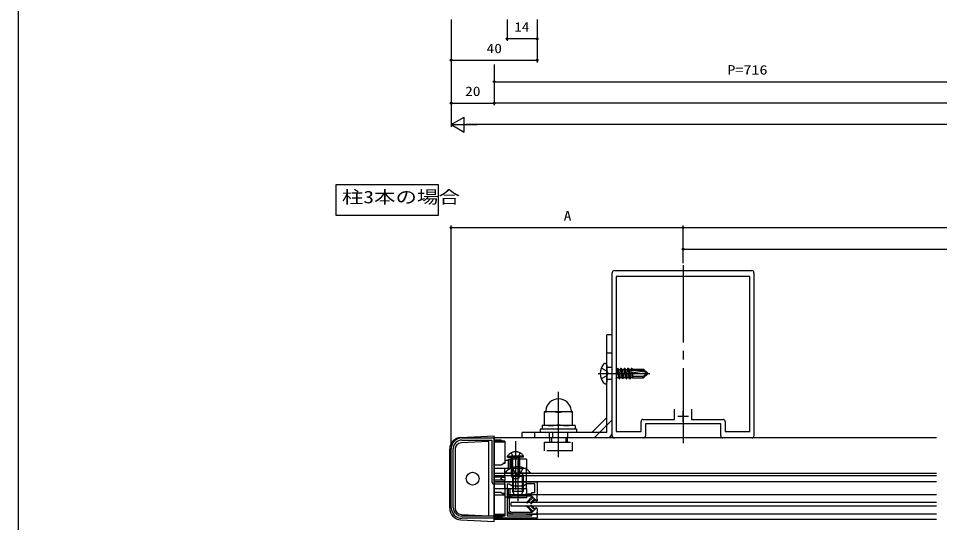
# Model space of a CAD drawing. Units: millimetres, scale not verified. Extents: x -693 to 693, y -1119 to 1122.
# Drawn here: x -693 to -264.1, y -578.3 to -343.2 of the extents above; entities that cross this region are included whole.
import ezdxf
from ezdxf.enums import TextEntityAlignment as Align

# ---------------------------------------------------------------- set-up
doc = ezdxf.new("R2010")
doc.units = ezdxf.units.MM
doc.header["$LTSCALE"] = 4
doc.linetypes.add('CHAIN2', pattern=[12, 9, -1, 1, -1])
doc.linetypes.add('DASHED3', pattern=[4, 3, -1])
for name, color, linetype in [('0-0_YKK_ZWAK', 7, 'Continuous'), ('0-1_USER1', 3, 'Continuous'), ('0-2_YKK_12', 2, 'Continuous'), ('0-3_YKK_13', 4, 'Continuous'), ('0-4_YKK_D', 6, 'Continuous'), ('0-5_YKK_A1', 4, 'Continuous'), ('0-6_YKK_11', 7, 'Continuous')]:
    doc.layers.add(name, color=color, linetype=linetype)
doc.styles.add('ＭＳ ゴシック', font='')
doc.styles.get('ＭＳ ゴシック').set_extended_font_data('MS Gothic')

msp = doc.modelspace()

# ---------------------------------------------------------------- linework, layer by layer
at = {"layer": '0-0_YKK_ZWAK'}
msp.add_lwpolyline([(693, -1118.973), (-693, -1118.973), (-693, 1065.027)], dxfattribs=at)
at = {"layer": '0-2_YKK_12', "linetype": 'CHAIN2'}
msp.add_line((-383.499, -458.281), (-383.499, -541.281), dxfattribs=at)
at = {"layer": '0-2_YKK_12'}
for p, q in [((-471.499, -538.781), (-471.499, -576.781)), ((-265.584, -538.781), (-471.499, -538.781)), ((-471.499, -555.281), (-265.584, -555.281)), ((-471.499, -556.281), (-265.584, -556.281)), ((-265.584, -559.281), (-471.499, -559.281)), ((-471.499, -565.281), (-466.499, -565.281)), ((-265.584, -565.281), (-465.499, -565.281)), ((-471.499, -574.281), (-466.499, -574.281)), ((-265.584, -574.281), (-465.499, -574.281)), ((-265.584, -576.781), (-471.499, -576.781))]:
    msp.add_line(p, q, dxfattribs=at)
at = {"layer": '0-3_YKK_13'}
for p, q in [((-418.999, -536.281), (-418.999, -490.781)), ((-416.499, -490.781), (-418.999, -490.781)), ((-416.499, -536.281), (-416.499, -490.781)), ((-419.861, -504.046), (-419.699, -504.046)), ((-418.999, -504.746), (-418.999, -512.816)), ((-414.599, -506.956), (-414.488, -506.956)), ((-414.599, -509.931), (-414.447, -510.605)), ((-414.114, -506.309), (-414.488, -506.956)), ((-414.488, -506.956), (-413.664, -510.605)), ((-413.29, -511.252), (-414.114, -506.309)), ((-414.114, -506.309), (-413.996, -506.309)), ((-413.996, -506.309), (-413.172, -511.252)), ((-413.623, -506.956), (-412.84, -506.956)), ((-412.466, -506.309), (-412.84, -506.956)), ((-412.84, -506.956), (-412.016, -510.605)), ((-411.642, -511.252), (-412.466, -506.309)), ((-412.466, -506.309), (-412.349, -506.309)), ((-412.349, -506.309), (-411.525, -511.252)), ((-411.975, -506.956), (-411.192, -506.956)), ((-410.818, -506.309), (-411.192, -506.956)), ((-411.192, -506.956), (-410.368, -510.605)), ((-409.994, -511.252), (-410.818, -506.309)), ((-410.818, -506.309), (-410.701, -506.309)), ((-410.701, -506.309), (-409.877, -511.252)), ((-410.327, -506.956), (-409.544, -506.956)), ((-409.171, -506.309), (-409.544, -506.956)), ((-409.544, -506.956), (-408.72, -510.605)), ((-408.347, -511.252), (-409.171, -506.309)), ((-409.171, -506.309), (-409.053, -506.309)), ((-409.053, -506.309), (-408.229, -511.252)), ((-408.679, -506.956), (-407.896, -506.956)), ((-408.252, -507.816), (-400.5, -509.07)), ((-408.205, -507.231), (-402.079, -507.231)), ((-407.523, -506.309), (-407.896, -506.956)), ((-407.896, -506.956), (-407.834, -507.231)), ((-407.682, -507.908), (-407.072, -510.605)), ((-407.319, -507.231), (-407.523, -506.309)), ((-407.523, -506.309), (-407.405, -506.309)), ((-407.405, -506.309), (-407.201, -507.231)), ((-406.999, -509.451), (-407.244, -507.979)), ((-407.123, -507.998), (-406.999, -508.745)), ((-407.031, -506.956), (-406.999, -506.956)), ((-406.999, -506.731), (-406.999, -507.23)), ((-406.999, -506.731), (-401.872, -506.731)), ((-406.999, -507.23), (-401.324, -507.986)), ((-406.999, -508.017), (-406.999, -510.831)), ((-402.337, -510.131), (-406.997, -510.131)), ((-402.339, -510.131), (-399.999, -508.781)), ((-401.872, -510.831), (-402.339, -510.131)), ((-401.872, -506.731), (-402.079, -507.231)), ((-401.324, -507.986), (-402.079, -507.231)), ((-401.872, -506.731), (-399.999, -508.604)), ((-401.872, -510.831), (-399.999, -508.957)), ((-401.324, -507.986), (-399.999, -508.604)), ((-399.999, -508.957), (-399.999, -508.604)), ((-419.861, -513.516), (-419.699, -513.516)), ((-414.599, -510.869), (-414.447, -510.605)), ((-414.447, -510.605), (-413.664, -510.605)), ((-413.29, -511.252), (-413.664, -510.605)), ((-413.29, -511.252), (-413.172, -511.252)), ((-413.172, -511.252), (-412.799, -510.605)), ((-412.799, -510.605), (-412.016, -510.605)), ((-411.642, -511.252), (-412.016, -510.605)), ((-411.642, -511.252), (-411.525, -511.252)), ((-411.525, -511.252), (-411.151, -510.605)), ((-411.151, -510.605), (-410.368, -510.605)), ((-409.994, -511.252), (-410.368, -510.605)), ((-409.994, -511.252), (-409.877, -511.252)), ((-409.877, -511.252), (-409.503, -510.605)), ((-409.503, -510.605), (-408.72, -510.605)), ((-408.347, -511.252), (-408.72, -510.605)), ((-408.347, -511.252), (-408.229, -511.252)), ((-408.229, -511.252), (-407.855, -510.605)), ((-407.855, -510.605), (-407.072, -510.605)), ((-406.999, -510.732), (-407.072, -510.605)), ((-406.999, -510.831), (-401.872, -510.831)), ((-434.999, -526.581), (-447.999, -526.581)), ((-447.999, -532.773), (-447.999, -526.581)), ((-441.499, -532.5), (-441.499, -527.161)), ((-434.999, -532.773), (-434.999, -526.581)), ((-418.999, -529.281), (-425.999, -536.281)), ((-449.999, -534.681), (-449.999, -536.281)), ((-432.999, -534.681), (-449.999, -534.681)), ((-449.199, -533.081), (-449.199, -534.681)), ((-433.799, -533.081), (-449.199, -533.081)), ((-433.799, -533.081), (-433.799, -534.681)), ((-432.999, -536.281), (-432.999, -534.681)), ((-486.987, -538.592), (-471.499, -537.781)), ((-471.499, -577.781), (-471.499, -537.781)), ((-418.999, -536.281), (-458.499, -536.281)), ((-458.499, -538.781), (-458.499, -536.281)), ((-418.999, -538.781), (-458.499, -538.781)), ((-492.199, -571.476), (-492.199, -544.085)), ((-489.699, -544.085), (-489.699, -571.476)), ((-466.399, -555.033), (-454.599, -555.033)), ((-454.599, -555.281), (-466.399, -555.281)), ((-454.599, -555.033), (-454.599, -555.281)), ((-465.033, -566.198), (-463.262, -565.312)), ((-464.333, -566.63), (-463.097, -566.012)), ((-458.299, -565.281), (-463.128, -565.281)), ((-453.894, -565.981), (-462.963, -565.981)), ((-453.723, -566.151), (-456.326, -568.754)), ((-453.894, -565.981), (-452.096, -567.778)), ((-451.499, -567.531), (-451.499, -565.281)), ((-465.199, -573.095), (-465.199, -566.466)), ((-464.499, -566.899), (-464.499, -572.662)), ((-463.499, -570.681), (-463.499, -568.881)), ((-265.584, -568.881), (-463.499, -568.881)), ((-453.37, -566.505), (-455.972, -569.107)), ((-453.37, -573.056), (-455.972, -570.454)), ((-452.673, -567.201), (-454.426, -568.954)), ((-452.532, -567.767), (-454.072, -569.307)), ((-452.532, -571.794), (-454.072, -570.254)), ((-452.532, -567.767), (-452.309, -567.99)), ((-451.499, -567.531), (-451.499, -568.078)), ((-465.033, -573.363), (-463.262, -574.249)), ((-464.333, -572.931), (-463.097, -573.549)), ((-265.584, -570.681), (-463.499, -570.681)), ((-458.299, -574.281), (-463.128, -574.281)), ((-453.894, -573.581), (-462.963, -573.581)), ((-453.723, -573.41), (-456.326, -570.807)), ((-452.673, -572.36), (-454.426, -570.607)), ((-453.894, -573.581), (-452.096, -571.783)), ((-452.532, -571.794), (-452.309, -571.571)), ((-451.499, -572.031), (-451.499, -571.483)), ((-451.499, -572.031), (-451.499, -573.131)), ((-451.499, -573.431), (-451.499, -574.281)), ((-451.499, -574.281), (-451.499, -573.431)), ((-486.987, -576.969), (-471.499, -577.781))]:
    msp.add_line(p, q, dxfattribs=at)
at = {"layer": '0-3_YKK_13', "linetype": 'DASHED3'}
for p, q in [((-416.499, -499.281), (-418.999, -499.281)), ((-416.499, -506.031), (-418.999, -506.031)), ((-418.999, -507.655), (-421.656, -506.331)), ((-418.999, -509.906), (-421.656, -511.231)), ((-418.999, -507.655), (-418.401, -508.781)), ((-418.999, -509.906), (-418.401, -508.781)), ((-416.499, -511.531), (-418.999, -511.531)), ((-424.963, -538.781), (-416.499, -530.316)), ((-468.231, -539.781), (-471.499, -539.781)), ((-466.499, -540.281), (-471.499, -540.281)), ((-468.231, -539.781), (-467.365, -540.281)), ((-466.499, -540.281), (-466.499, -549.281)), ((-452.749, -536.281), (-452.749, -538.781)), ((-445.749, -538.781), (-445.749, -536.281)), ((-445.499, -540.781), (-445.499, -538.781)), ((-444.851, -538.781), (-444.851, -540.781)), ((-444.249, -536.281), (-444.249, -538.781)), ((-438.147, -538.781), (-438.147, -540.781)), ((-437.499, -538.781), (-437.499, -540.781)), ((-437.249, -538.781), (-437.249, -536.281)), ((-466.499, -540.781), (-471.499, -540.781)), ((-447.999, -540.781), (-434.999, -540.781)), ((-447.999, -544.781), (-447.999, -540.781)), ((-434.999, -544.781), (-434.999, -540.781)), ((-465.249, -547.272), (-459.499, -547.272)), ((-465.249, -547.781), (-465.249, -547.272)), ((-465.249, -547.781), (-459.499, -547.781)), ((-464.999, -548.781), (-464.231, -548.781)), ((-464.999, -548.781), (-464.999, -553.081)), ((-464.231, -548.781), (-464.121, -548.781)), ((-456.499, -548.781), (-464.121, -548.781)), ((-464.121, -548.781), (-464.121, -553.081)), ((-457.749, -547.272), (-463.499, -547.272)), ((-462.845, -557.689), (-462.845, -547.781)), ((-460.153, -557.689), (-460.153, -547.781)), ((-459.499, -556.381), (-459.499, -547.781)), ((-457.749, -547.781), (-457.749, -547.272)), ((-456.499, -548.781), (-456.499, -553.081)), ((-434.999, -544.781), (-447.999, -544.781)), ((-471.499, -551.281), (-468.231, -551.281)), ((-466.499, -553.081), (-471.499, -553.081)), ((-468.231, -551.281), (-466.932, -550.531)), ((-466.499, -550.781), (-467.365, -550.781)), ((-466.499, -550.281), (-466.932, -550.531)), ((-466.499, -549.281), (-466.499, -550.781)), ((-464.999, -549.281), (-466.499, -549.281)), ((-466.499, -557.031), (-466.499, -553.081)), ((-456.499, -553.081), (-466.499, -553.081)), ((-462.999, -552.698), (-461.644, -555.415)), ((-457.999, -552.698), (-459.354, -555.415)), ((-456.499, -562.481), (-456.499, -553.081)), ((-466.932, -557.031), (-471.499, -557.031)), ((-466.932, -557.031), (-466.499, -557.031)), ((-466.499, -557.031), (-466.499, -558.531)), ((-466.399, -555.033), (-466.399, -555.281)), ((-459.499, -556.381), (-463.499, -556.381)), ((-463.499, -556.381), (-462.799, -557.781)), ((-462.999, -556.681), (-462.783, -556.085)), ((-462.999, -556.681), (-457.999, -556.681)), ((-462.999, -556.681), (-462.999, -563.581)), ((-462.566, -556.681), (-462.759, -555.757)), ((-462.566, -556.681), (-462.566, -564.501)), ((-460.499, -556.024), (-461.644, -555.415)), ((-460.499, -556.024), (-459.354, -555.415)), ((-459.499, -556.381), (-460.199, -557.781)), ((-458.432, -556.681), (-458.238, -555.757)), ((-458.432, -556.681), (-458.432, -564.501)), ((-457.999, -556.681), (-458.215, -556.085)), ((-457.999, -556.681), (-457.999, -563.581)), ((-466.932, -558.531), (-471.499, -558.531)), ((-466.932, -558.531), (-466.499, -558.531)), ((-466.499, -562.481), (-466.499, -558.531)), ((-462.799, -557.781), (-460.199, -557.781)), ((-466.499, -562.481), (-471.499, -562.481)), ((-468.231, -564.281), (-471.499, -564.281)), ((-468.231, -564.281), (-466.932, -565.031)), ((-466.499, -564.781), (-467.365, -564.781)), ((-466.932, -565.031), (-466.499, -565.281)), ((-456.499, -562.481), (-466.499, -562.481)), ((-466.499, -564.781), (-466.499, -566.281)), ((-464.999, -562.481), (-464.999, -566.781)), ((-464.121, -562.481), (-464.121, -566.781)), ((-462.999, -563.581), (-462.199, -565.281)), ((-462.999, -563.581), (-457.999, -563.581)), ((-462.199, -565.281), (-458.799, -565.281)), ((-458.799, -565.281), (-457.999, -563.581)), ((-456.499, -562.481), (-456.499, -566.781)), ((-466.499, -566.281), (-466.499, -575.281)), ((-466.499, -566.281), (-464.999, -566.281)), ((-464.999, -566.781), (-464.231, -566.781)), ((-464.231, -566.781), (-464.121, -566.781)), ((-456.499, -566.781), (-464.121, -566.781)), ((-466.499, -574.781), (-471.499, -574.781)), ((-466.499, -575.281), (-471.499, -575.281)), ((-471.499, -575.781), (-468.231, -575.781)), ((-468.231, -575.781), (-467.365, -575.281))]:
    msp.add_line(p, q, dxfattribs=at)
at = {"layer": '0-3_YKK_13', "linetype": 'CHAIN2'}
for p, q in [((-423.099, -508.781), (-398.997, -508.781)), ((-441.499, -547.735), (-441.499, -517.354)), ((-461.499, -540.281), (-461.499, -562.781)), ((-460.499, -549.281), (-460.499, -568.281))]:
    msp.add_line(p, q, dxfattribs=at)
at = {"layer": '0-3_YKK_13'}
for points in [[(-413.996, -506.309), (-413.623, -506.956), (-412.799, -510.605)], [(-412.349, -506.309), (-411.975, -506.956), (-411.151, -510.605)], [(-410.701, -506.309), (-410.327, -506.956), (-409.503, -510.605)], [(-409.053, -506.309), (-408.679, -506.956), (-407.855, -510.605)], [(-407.405, -506.309), (-407.031, -506.956), (-406.999, -507.099)], [(-486.856, -574.472), (-473.999, -575.146), (-473.999, -540.415), (-486.856, -541.089)], [(-454.199, -564.881), (-454.499, -564.881), (-458.299, -565.281)], [(-451.499, -565.281), (-453.999, -565.281), (-453.999, -565.081)], [(-454.199, -574.681), (-454.499, -574.681), (-458.299, -574.281)], [(-451.499, -574.281), (-453.999, -574.281), (-453.999, -574.481)]]:
    msp.add_lwpolyline(points, dxfattribs=at)
at = {"layer": '0-3_YKK_13', "linetype": 'DASHED3'}
for points in [[(-463.549, -545.771), (-462.644, -547.627), (-461.499, -548.236)], [(-457.749, -547.781), (-463.499, -547.781), (-463.499, -556.381)], [(-459.449, -545.771), (-460.354, -547.627), (-461.499, -548.236)], [(-468.23, -557.8), (-468.231, -557.79), (-468.231, -557.781), (-468.231, -557.771), (-468.23, -557.761), (-468.23, -557.751), (-468.229, -557.741), (-468.228, -557.731), (-468.227, -557.721), (-468.225, -557.711), (-468.224, -557.701), (-468.222, -557.691), (-468.219, -557.681), (-468.217, -557.671), (-468.214, -557.661), (-468.212, -557.651), (-468.208, -557.642), (-468.205, -557.632), (-468.202, -557.622), (-468.198, -557.613), (-468.194, -557.603), (-468.19, -557.594), (-468.186, -557.585), (-468.181, -557.575), (-468.176, -557.565), (-468.171, -557.555), (-468.166, -557.546), (-468.16, -557.536), (-468.154, -557.527), (-468.148, -557.517), (-468.142, -557.508), (-468.136, -557.499), (-468.129, -557.49), (-468.123, -557.481), (-468.116, -557.472), (-468.109, -557.463), (-468.102, -557.455), (-468.095, -557.446), (-468.087, -557.437), (-468.078, -557.428)], [(-468.078, -557.428), (-468.07, -557.419), (-468.061, -557.41), (-468.053, -557.401), (-468.044, -557.393), (-468.035, -557.384), (-468.026, -557.376), (-468.016, -557.368), (-468.007, -557.36), (-467.998, -557.352), (-467.988, -557.344), (-467.978, -557.336), (-467.969, -557.329), (-467.958, -557.32), (-467.947, -557.312), (-467.935, -557.304), (-467.924, -557.297), (-467.913, -557.289), (-467.901, -557.281), (-467.89, -557.274), (-467.878, -557.267), (-467.867, -557.26), (-467.855, -557.253), (-467.843, -557.246), (-467.831, -557.239), (-467.819, -557.233), (-467.807, -557.226), (-467.794, -557.219), (-467.781, -557.213), (-467.767, -557.206), (-467.754, -557.2), (-467.74, -557.193), (-467.727, -557.187), (-467.713, -557.181), (-467.699, -557.175), (-467.685, -557.17), (-467.672, -557.164), (-467.658, -557.158), (-467.644, -557.153), (-467.63, -557.148)], [(-467.63, -557.148), (-467.616, -557.143), (-467.601, -557.138), (-467.586, -557.132), (-467.57, -557.127), (-467.555, -557.123), (-467.54, -557.118), (-467.525, -557.113), (-467.509, -557.109), (-467.494, -557.104), (-467.479, -557.1), (-467.463, -557.096), (-467.448, -557.092), (-467.432, -557.088), (-467.417, -557.085), (-467.401, -557.081), (-467.385, -557.078), (-467.369, -557.074), (-467.352, -557.071), (-467.336, -557.067), (-467.319, -557.064), (-467.303, -557.061), (-467.286, -557.059), (-467.27, -557.056), (-467.253, -557.054), (-467.237, -557.051), (-467.22, -557.049), (-467.204, -557.047), (-467.187, -557.045), (-467.171, -557.043), (-467.154, -557.042), (-467.137, -557.04), (-467.12, -557.039), (-467.103, -557.038), (-467.086, -557.037), (-467.068, -557.036), (-467.051, -557.035), (-467.034, -557.034), (-467.017, -557.033), (-467, -557.033)], [(-467, -557.033), (-466.983, -557.032), (-466.966, -557.032), (-466.949, -557.031), (-466.932, -557.031)], [(-468.044, -558.168), (-468.053, -558.16), (-468.061, -558.151), (-468.07, -558.142), (-468.078, -558.133), (-468.087, -558.124), (-468.095, -558.115), (-468.102, -558.106), (-468.109, -558.098), (-468.116, -558.089), (-468.123, -558.08), (-468.129, -558.071), (-468.136, -558.062), (-468.142, -558.053), (-468.148, -558.044), (-468.154, -558.034), (-468.16, -558.025), (-468.166, -558.015), (-468.171, -558.006), (-468.176, -557.996), (-468.181, -557.986), (-468.186, -557.977), (-468.19, -557.967), (-468.194, -557.958), (-468.198, -557.948), (-468.202, -557.939), (-468.205, -557.929), (-468.208, -557.919), (-468.212, -557.91), (-468.214, -557.9), (-468.217, -557.89), (-468.219, -557.88), (-468.222, -557.87), (-468.224, -557.86), (-468.225, -557.85), (-468.227, -557.84), (-468.228, -557.83), (-468.229, -557.82), (-468.23, -557.81), (-468.23, -557.8)], [(-467.57, -558.434), (-467.586, -558.429), (-467.601, -558.423), (-467.616, -558.418), (-467.63, -558.413), (-467.644, -558.408), (-467.658, -558.403), (-467.672, -558.397), (-467.685, -558.391), (-467.699, -558.386), (-467.713, -558.38), (-467.727, -558.374), (-467.74, -558.368), (-467.754, -558.361), (-467.767, -558.355), (-467.781, -558.348), (-467.794, -558.342), (-467.807, -558.335), (-467.819, -558.328), (-467.831, -558.322), (-467.843, -558.315), (-467.855, -558.308), (-467.867, -558.301), (-467.878, -558.294), (-467.89, -558.287), (-467.901, -558.28), (-467.913, -558.272), (-467.924, -558.265), (-467.935, -558.257), (-467.947, -558.249), (-467.958, -558.241), (-467.969, -558.232), (-467.978, -558.225), (-467.988, -558.217), (-467.998, -558.209), (-468.007, -558.201), (-468.016, -558.193), (-468.026, -558.185), (-468.035, -558.177), (-468.044, -558.168)], [(-466.932, -558.531), (-466.949, -558.53), (-466.966, -558.529), (-466.983, -558.529), (-467, -558.528), (-467.017, -558.528), (-467.034, -558.527), (-467.051, -558.526), (-467.068, -558.525), (-467.086, -558.524), (-467.103, -558.523), (-467.12, -558.522), (-467.137, -558.521), (-467.154, -558.519), (-467.171, -558.518), (-467.187, -558.516), (-467.204, -558.514), (-467.22, -558.512), (-467.237, -558.51), (-467.253, -558.507), (-467.27, -558.505), (-467.286, -558.502), (-467.303, -558.5), (-467.319, -558.497), (-467.336, -558.494), (-467.352, -558.49), (-467.369, -558.487), (-467.385, -558.483), (-467.401, -558.48), (-467.417, -558.476), (-467.432, -558.473), (-467.448, -558.469), (-467.463, -558.465), (-467.479, -558.461), (-467.494, -558.457), (-467.509, -558.452), (-467.525, -558.448), (-467.54, -558.443), (-467.555, -558.438), (-467.57, -558.434)]]:
    msp.add_lwpolyline(points, dxfattribs=at)
at = {"layer": '0-3_YKK_13'}
msp.add_circle((-481.499, -557.781), 3, dxfattribs=at)
for centre, radius, start, end in [((-415.099, -508.781), 7, 140.87645, 180), ((-419.861, -504.907), 0.862, 90, 140.87645), ((-419.699, -504.746), 0.7, 0, 90), ((-415.099, -508.781), 7, 180, 219.12355), ((-408.205, -507.525), 0.294, 90, 180), ((-408.205, -507.525), 0.294, 180, 260.8071), ((-419.861, -512.654), 0.862, 219.12355, 270), ((-419.699, -512.816), 0.7, 270, 0), ((-441.499, -526.581), 6, 4.41173, 175.58827), ((-445.252, -539), 12.419, 72.41205, 102.77972), ((-447.98, -526.081), 0.5, 270, 355.58827), ((-437.746, -539), 12.419, 77.22028, 107.58795), ((-435.018, -526.081), 0.5, 184.41173, 270), ((-445.252, -520.661), 12.419, 257.22028, 287.58795), ((-437.746, -520.661), 12.419, 252.41205, 282.77972), ((-486.699, -544.085), 5.5, 93, 180), ((-418.999, -536.281), 2.5, 270, 0), ((-486.699, -544.085), 3, 93, 180), ((-460.499, -559.981), 7.7, 39.98312, 140.01688), ((-463.128, -565.581), 0.3, 90, 116.56505), ((-462.963, -566.281), 0.3, 90, 116.56505), ((-454.199, -565.081), 0.2, 0, 90), ((-464.899, -566.466), 0.3, 116.56505, 180), ((-464.199, -566.899), 0.3, 116.56505, 180), ((-456.149, -568.931), 0.25, 135, 315), ((-456.149, -570.631), 0.25, 45, 225), ((-454.249, -569.131), 0.25, 135, 315), ((-454.249, -570.431), 0.25, 45, 225), ((-451.849, -567.531), 0.65, 225, 302.57897), ((-451.849, -567.531), 0.35, 225, 0), ((-486.699, -571.476), 5.5, 180, 267), ((-486.699, -571.476), 3, 180, 267), ((-464.899, -573.095), 0.3, 180, 243.43495), ((-464.199, -572.662), 0.3, 180, 243.43495), ((-463.128, -573.981), 0.3, 243.43495, 270), ((-462.963, -573.281), 0.3, 243.43495, 270), ((-454.199, -574.481), 0.2, 270, 0), ((-451.849, -572.031), 0.65, 57.42103, 135), ((-451.849, -572.031), 0.35, 0, 135), ((-451.499, -573.281), 0.15, 270, 90)]:
    msp.add_arc(centre, radius, start, end, dxfattribs=at)
at = {"layer": '0-3_YKK_13', "linetype": 'DASHED3'}
for centre, radius, start, end in [((-461.499, -549.807), 4.527, 34.06671, 145.93329), ((-463.347, -555.881), 0.6, 340.03043, 90), ((-457.651, -555.881), 0.6, 90, 199.96957)]:
    msp.add_arc(centre, radius, start, end, dxfattribs=at)
at = {"layer": '0-4_YKK_D'}
for p, q in [((-491.499, -343.724), (-491.499, -383.724)), ((-491.499, -343.724), (-491.499, -393.724)), ((-491.499, -343.724), (-491.499, -363.724)), ((-465.499, -343.724), (-465.499, -353.724)), ((-451.499, -343.724), (-451.499, -353.724)), ((-451.499, -343.724), (-451.499, -363.724)), ((-451.499, -352.724), (-465.499, -352.724)), ((-491.499, -362.724), (-451.499, -362.724)), ((-471.499, -364.744), (-471.499, -383.724)), ((-471.499, -364.744), (-471.499, -383.724)), ((-471.499, -364.744), (-471.499, -373.724)), ((-471.499, -372.724), (-235.749, -372.724)), ((-491.499, -382.724), (-471.499, -382.724)), ((471.499, -382.724), (-471.499, -382.724)), ((-491.499, -392.724), (-485.437, -389.224)), ((-485.437, -396.224), (-485.437, -389.224)), ((-491.499, -392.724), (-485.437, -396.224)), ((-491.499, -392.724), (-479.375, -392.724)), ((484.499, -392.724), (-484.499, -392.724)), ((-491.499, -542.781), (-491.499, -439.781)), ((-491.499, -440.781), (-383.499, -440.781)), ((-383.499, -457.281), (-383.499, -439.781)), ((-383.499, -457.281), (-383.499, -439.781)), ((-383.499, -440.781), (383.499, -440.781)), ((-383.499, -456.281), (-383.499, -449.781)), ((-383.499, -450.781), (0, -450.781))]:
    msp.add_line(p, q, dxfattribs=at)
for centre in [(-465.499, -352.724), (-451.499, -352.724), (-491.499, -362.724), (-451.499, -362.724), (-471.499, -372.724), (-491.499, -382.724), (-471.499, -382.724), (-471.499, -382.724), (-491.499, -440.781), (-383.499, -440.781), (-383.499, -440.781), (-383.499, -450.781)]:
    msp.add_circle(centre, 0.425, dxfattribs=at)
at = {"layer": '0-5_YKK_A1'}
msp.add_lwpolyline([(-545.085, -420.597), (-497.497, -420.597), (-497.497, -435.056), (-545.085, -435.056)], close=True, dxfattribs=at)
at = {"layer": '0-6_YKK_11'}
for p, q in [((-416.499, -537.781), (-416.499, -461.781)), ((-415.499, -460.781), (-351.499, -460.781)), ((-350.499, -461.781), (-350.499, -537.781)), ((-383.499, -531.281), (-383.499, -526.281)), ((-379.549, -525.381), (-379.549, -530.181)), ((-380.999, -528.781), (-385.999, -528.781)), ((-401.999, -538.781), (-415.499, -538.781)), ((-351.499, -538.781), (-364.999, -538.781)), ((-491.499, -571.281), (-491.499, -543.781)), ((-490.499, -571.281), (-490.499, -543.781)), ((-490.499, -571.281), (-490.499, -543.781)), ((-451.499, -576.281), (-486.499, -576.281))]:
    msp.add_line(p, q, dxfattribs=at)
for points in [[(-363.899, -531.181), (-363.899, -535.781), (-352.399, -535.781), (-352.399, -463.581), (-414.599, -463.581), (-414.599, -535.781), (-403.099, -535.781), (-403.099, -531.181)], [(-402.099, -530.181), (-387.449, -530.181), (-387.449, -525.381)], [(-379.549, -525.381), (-379.549, -530.181), (-364.899, -530.181)], [(-365.999, -537.781), (-365.999, -532.281), (-400.999, -532.281), (-400.999, -537.781)], [(-486.499, -538.781), (-471.499, -538.781), (-471.499, -559.281), (-451.499, -559.281), (-451.499, -565.281), (-453.999, -565.281), (-453.999, -564.281), (-452.499, -564.281), (-452.499, -560.281), (-456.267, -560.281), (-457.999, -561.281), (-462.999, -561.281), (-464.558, -560.381), (-465.499, -560.381), (-465.499, -575.181), (-453.999, -575.181), (-453.999, -574.281), (-451.499, -574.281), (-451.499, -576.281)], [(-486.499, -539.781), (-472.499, -539.781), (-472.499, -559.281)], [(-471.499, -560.281), (-466.499, -560.281), (-466.499, -575.281), (-486.499, -575.281)]]:
    msp.add_lwpolyline(points, dxfattribs=at)
for centre, radius, start, end in [((-415.499, -461.781), 1, 90.00001, 179.99999), ((-351.499, -461.781), 1, 0.00001, 89.99999), ((-402.099, -531.181), 1, 90.00001, 179.99999), ((-364.899, -531.181), 1, 0.00001, 89.99999), ((-486.499, -543.781), 5, 90.00001, 179.99999), ((-486.499, -543.781), 4, 90.00001, 179.99999), ((-415.499, -537.781), 1, 180.00001, 269.99999), ((-401.999, -537.781), 1, 270.00001, 359.99999), ((-364.999, -537.781), 1, 180.00001, 269.99999), ((-351.499, -537.781), 1, 270.00001, 359.99999), ((-471.499, -559.281), 1, 180.00001, 269.99999), ((-486.499, -571.281), 5, 180.00001, 269.99999), ((-486.499, -571.281), 4, 180.00001, 269.99999)]:
    msp.add_arc(centre, radius, start, end, dxfattribs=at)

# ---------------------------------------------------------------- texts
at = {"layer": '0-1_USER1', "style": 'ＭＳ ゴシック', "width": 1.25}
msp.add_text('柱3本の場合', height=5.865, dxfattribs=at).set_placement((-542.408, -431.2), align=Align.BOTTOM_LEFT)
at = {"layer": '0-4_YKK_D', "style": 'ＭＳ ゴシック'}
for s, width, p in [('14', 1.15, (-462.019, -350.724)), ('40', 1.2, (-475.019, -360.724)), ('P=716', 1.25, (-362.904, -370.724)), ('20', 1.2, (-485.019, -380.724)), ('A', 1.2, (-439.099, -438.781))]:
    msp.add_text(s, height=4.399, dxfattribs=dict(at, width=width)).set_placement(p, align=Align.BOTTOM_LEFT)

doc.saveas('drawing.dxf')
